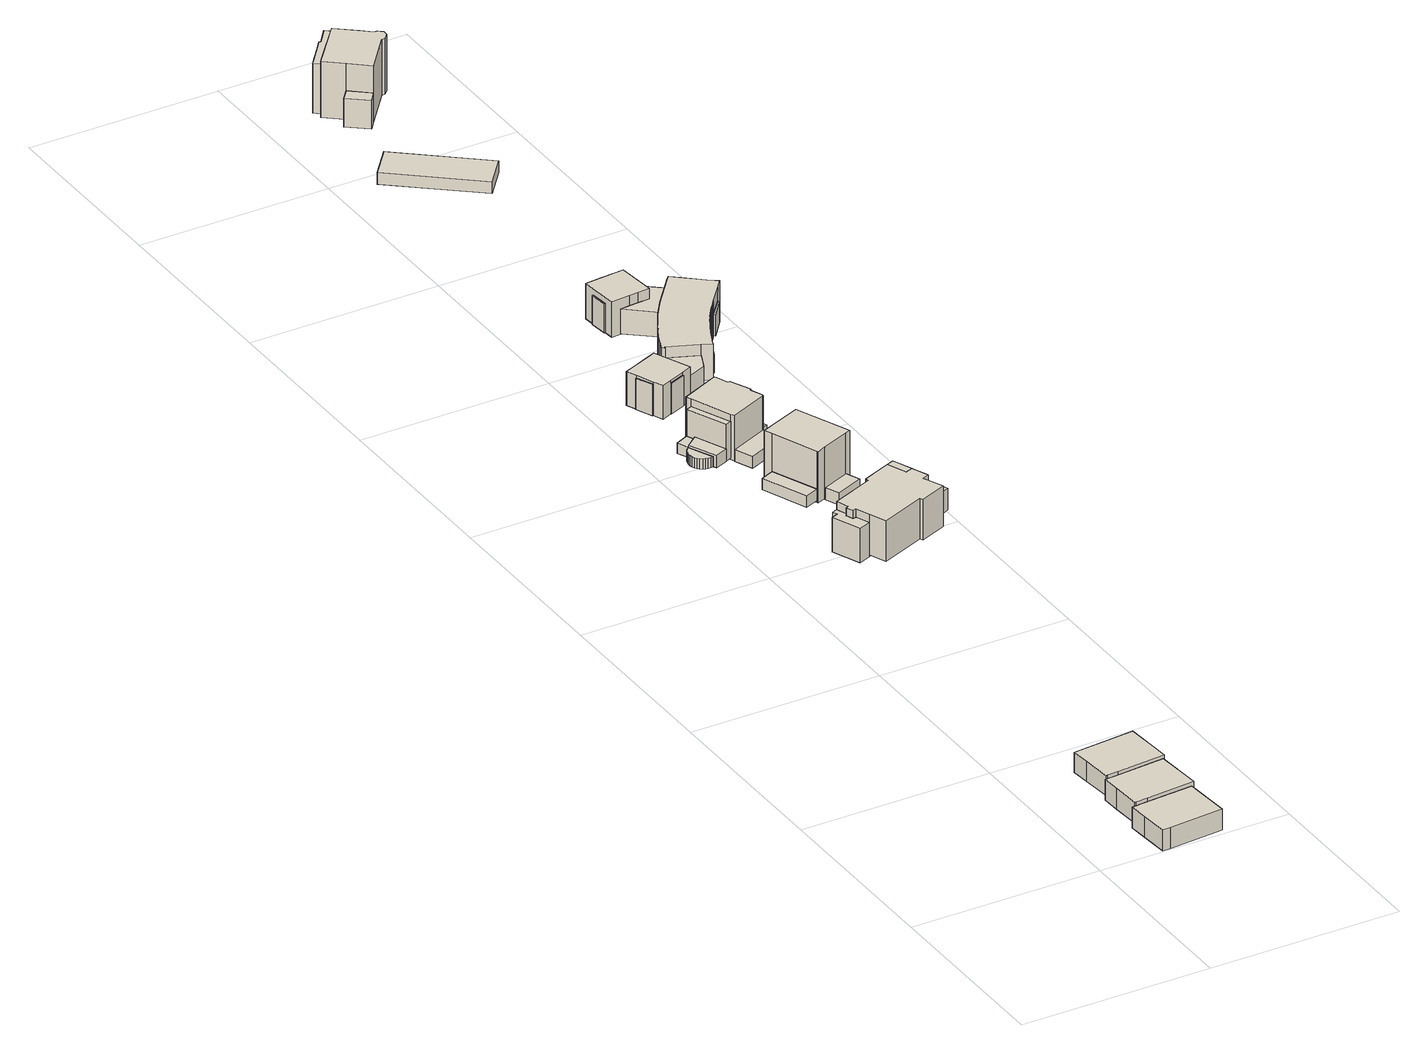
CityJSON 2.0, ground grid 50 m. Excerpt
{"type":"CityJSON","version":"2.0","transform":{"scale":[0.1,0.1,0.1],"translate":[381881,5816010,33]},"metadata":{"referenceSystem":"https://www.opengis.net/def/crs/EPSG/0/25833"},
"CityObjects":{
"building1":{"type":"Building","attributes":{"Gemeindeschluessel":"11000004","BezugspunktDach":"2200","function":"31001_1010","measuredHeight":5.6,"storeysAboveGround":1},"address":[{"country":"Germany","locality":"Berlin","thoroughfareNumber":"71A","thoroughfareName":"Koenigsallee"}],"geometry":[{"type":"Solid","lod":"1","boundaries":[[[[0,1,2,3,4,5,6,7]],[[8,9,10,11,12,13,14,15]],[[8,15,7,6]],[[9,8,6,5]],[[10,9,5,4]],[[11,10,4,3]],[[12,11,3,2]],[[13,12,2,1]],[[14,13,1,0]],[[15,14,0,7]]]]}]},
"building2":{"type":"Building","attributes":{"Gemeindeschluessel":"11000004","BezugspunktDach":"2200","function":"31001_1010","measuredHeight":5.45,"storeysAboveGround":1},"address":[{"country":"Germany","locality":"Berlin","thoroughfareNumber":"71B","thoroughfareName":"Koenigsallee"}],"geometry":[{"type":"Solid","lod":"1","boundaries":[[[[16,17,18,19,20,21,22,23,24]],[[25,26,27,28,29,30,31,32,33]],[[25,33,24,23]],[[26,25,23,22]],[[27,26,22,21]],[[28,27,21,20]],[[29,28,20,19]],[[30,29,19,18]],[[31,30,18,17]],[[32,31,17,16]],[[33,32,16,24]]]]}]},
"building3":{"type":"Building","attributes":{"Gemeindeschluessel":"11000004","BezugspunktDach":"2200","function":"31001_1010","measuredHeight":5.32,"storeysAboveGround":1},"address":[{"country":"Germany","locality":"Berlin","thoroughfareNumber":"71C","thoroughfareName":"Koenigsallee"}],"geometry":[{"type":"Solid","lod":"1","boundaries":[[[[34,35,36,37,38,39,40]],[[41,42,43,44,45,46,47]],[[41,47,40,39]],[[42,41,39,38]],[[43,42,38,37]],[[44,43,37,36]],[[45,44,36,35]],[[46,45,35,34]],[[47,46,34,40]]]]}]},
"building4":{"type":"Building","attributes":{"Gemeindeschluessel":"11000004","function":"31001_1010"},"address":[{"country":"Germany","locality":"Berlin","thoroughfareNumber":"7","thoroughfareName":"Gustav-Freytag-Straße"}],"children":["building4-1","building4-2","building4-3","building4-4","building4-5","building4-6"]},
"building4-1":{"type":"BuildingPart","attributes":{"BezugspunktDach":"2200","measuredHeight":14.37,"storeysAboveGround":2},"parents":["building4"],"geometry":[{"type":"MultiSurface","lod":"1","boundaries":[[[48,49,50,51,52,53,54,55,56,57,58,59,60]],[[61,62,63,64,65,66,67,68,69,70,71,72,73]],[[61,73,60,59]],[[62,61,59,58]],[[74,75,62,58,57]],[[76,74,77,57,56]],[[78,76,56,55]],[[66,79,78,65,55,54]],[[80,79,54,53]],[[68,67,53,52]],[[69,68,52,51]],[[70,69,51,50]],[[71,70,50,49]],[[72,71,81,82,83,84,49,48]],[[73,72,48,60]],[[63,62,75,74]],[[64,63,77,74,76]],[[85,65,64,76,78]],[[65,78,79,66]],[[67,66,79,80]],[[84,83,82,81]]]}]},
"building4-2":{"type":"BuildingPart","attributes":{"BezugspunktDach":"2200","measuredHeight":3.98,"storeysAboveGround":2},"parents":["building4"],"geometry":[{"type":"MultiSurface","lod":"1","boundaries":[[[86,87,88,89]],[[90,91,92,93]],[[90,93,89,88],[94,90,95,96]],[[92,91,87,86]],[[97,98,99,100,92,86,89]],[[95,90,94,96]],[[91,90,88,87]],[[93,100,99,98,97]]]}]},
"building4-3":{"type":"BuildingPart","attributes":{"BezugspunktDach":"2200","measuredHeight":9.73,"storeysAboveGround":2},"parents":["building4"],"geometry":[{"type":"MultiSurface","lod":"1","boundaries":[[[101,84,83,102]],[[82,81,91,103]],[[82,103,102,83]],[[91,81,84,101]],[[103,104,95,88,87,101,102]],[[82,105,83,84,81]],[[91,87,88,90]],[[90,95,104,103]]]}]},
"building4-4":{"type":"BuildingPart","attributes":{"BezugspunktDach":"2200","measuredHeight":3.08,"storeysAboveGround":2},"parents":["building4"],"geometry":[{"type":"MultiSurface","lod":"1","boundaries":[[[74,76,78,79,80,106,107,108,109,110,111,75]],[[112,113,114,115,116,117,67,66,65,64,63,62]],[[112,62,75,111]],[[113,112,111,110]],[[114,113,110,109]],[[115,114,109,108]],[[116,115,108,107]],[[117,116,107,106]],[[67,117,106,80]],[[66,67,118,67,66,79]],[[64,65,64,76]],[[64,76,64,63]],[[62,63,62,75]],[[80,79,66,67,118]],[[65,66,119,79,78]],[[78,76,64,65]],[[63,64,76,74]],[[120,74,75,62,63]]]}]},
"building4-5":{"type":"BuildingPart","attributes":{"BezugspunktDach":"2200","measuredHeight":2.77,"storeysAboveGround":2},"parents":["building4"],"geometry":[{"type":"Solid","lod":"1","boundaries":[[[[96,95,104,121]],[[103,90,94,122]],[[103,122,121,104]],[[90,103,90,95]],[[122,94,96,121]],[[104,95,90,103]],[[94,90,95,96]]]]}]},
"building4-6":{"type":"BuildingPart","attributes":{"BezugspunktDach":"2200","measuredHeight":2.77,"storeysAboveGround":2},"parents":["building4"],"geometry":[{"type":"Solid","lod":"1","boundaries":[[[[123,124,125,126,127,128,129,130,131,98,97,132,133,134,135,136]],[[137,138,139,140,93,99,141,142,143,144,145,146,147,148,149,150]],[[137,150,136,135]],[[138,137,135,134]],[[139,138,134,133]],[[140,139,133,132]],[[93,140,132,97]],[[141,99,98,131]],[[142,141,131,130]],[[143,142,130,129]],[[144,143,129,128]],[[145,144,128,127]],[[146,145,127,126]],[[147,146,126,125]],[[148,147,125,124]],[[149,148,124,123]],[[150,149,123,136]],[[99,93,97,98]]]]}]},
"building5":{"type":"Building","attributes":{"Gemeindeschluessel":"11000004","function":"31001_1010"},"address":[{"country":"Germany","locality":"Berlin","thoroughfareNumber":"9","thoroughfareName":"Gustav-Freytag-Straße"}],"children":["building5-1","building5-2"]},
"building5-1":{"type":"BuildingPart","attributes":{"BezugspunktDach":"2200","measuredHeight":16.38,"storeysAboveGround":4},"parents":["building5"],"geometry":[{"type":"Solid","lod":"1","boundaries":[[[[151,152,153,154,155,156,157,158]],[[159,160,161,162,163,164,165,166]],[[159,166,158,157]],[[160,159,157,156]],[[161,160,156,155]],[[162,161,155,154]],[[163,162,154,153]],[[164,163,153,152]],[[165,164,152,151],[167,168,169,170]],[[166,165,151,158]],[[169,168,167,170]]]]}]},
"building5-2":{"type":"BuildingPart","attributes":{"BezugspunktDach":"2200","measuredHeight":2.99,"storeysAboveGround":4},"parents":["building5"],"geometry":[{"type":"MultiSurface","lod":"1","boundaries":[[[171,170,169,172]],[[168,167,173,174]],[[168,174,172,169]],[[173,167,170,171]],[[174,173,171,172]],[[167,168,175,169,170]]]}]},
"building6":{"type":"Building","attributes":{"Gemeindeschluessel":"11000004","BezugspunktDach":"2200","function":"31001_2463","measuredHeight":3.25,"storeysAboveGround":1},"address":[{"country":"Germany","locality":"Berlin","thoroughfareNumber":"7 (1)","thoroughfareName":"Gustav-Freytag-Straße"}],"geometry":[{"type":"Solid","lod":"1","boundaries":[[[[176,177,178,179]],[[180,181,182,183]],[[180,183,179,178]],[[181,180,178,177]],[[182,181,177,176]],[[183,182,176,179]]]]}]},
"building7":{"type":"Building","attributes":{"Gemeindeschluessel":"11000004","function":"31001_1010"},"address":[{"country":"Germany","locality":"Berlin","thoroughfareNumber":"11","thoroughfareName":"Gustav-Freytag-Straße"}],"children":["building7-1","building7-2","building7-3","building7-4"]},
"building7-1":{"type":"BuildingPart","attributes":{"BezugspunktDach":"2200","measuredHeight":10.84,"storeysAboveGround":2},"parents":["building7"],"geometry":[{"type":"MultiSurface","lod":"1","boundaries":[[[184,185,186,187,188,189,190,191,192,193,194,195,196,197,198,199,200,201,202]],[[203,204,205,206,207,208,209,210,211,212,213,214,215,216,217,218,219,220,221]],[[203,221,202,201]],[[204,203,201,200]],[[205,204,200,199]],[[206,205,222,223,198]],[[207,206,223,224,197]],[[208,207,197,196]],[[209,208,196,195]],[[210,209,195,194]],[[225,226,194,193]],[[211,210,227,228,229,230]],[[231,225,193,192]],[[212,211,229,232]],[[213,212,192,191]],[[214,213,191,190]],[[215,214,190,189]],[[233,216,215,189,188]],[[234,233,216,188,187]],[[235,234,187,186]],[[219,236,235,186,185]],[[237,238,236,185,184]],[[239,238,184,202]],[[199,198,223,222]],[[198,197,224,223]],[[230,229,228,227,226,225]],[[232,229,225,231]],[[216,217,240,241,233]],[[242,218,217,234,235]],[[218,235,236,219]],[[220,219,243,236,238,237]],[[221,220,238,239]]]}]},
"building7-2":{"type":"BuildingPart","attributes":{"BezugspunktDach":"2200","measuredHeight":9.12,"storeysAboveGround":2},"parents":["building7"],"geometry":[{"type":"MultiSurface","lod":"1","boundaries":[[[244,233,234,235,236,238,239,245,246,247]],[[248,249,250,251,252,253,240,241,254,255]],[[248,255,247,246]],[[249,248,246,245]],[[250,249,245,239]],[[251,250,239,221,220,238]],[[252,251,220,219,236]],[[253,252,219,218]],[[240,253,218,217]],[[241,240,217,216,233]],[[254,241,233,244]],[[255,254,244,247]],[[238,220,221,239]],[[238,236,219,220]],[[218,219,236,235]],[[217,218,235,234]],[[256,234,233,216,217]]]}]},
"building7-3":{"type":"BuildingPart","attributes":{"BezugspunktDach":"2200","measuredHeight":7.01,"storeysAboveGround":2},"parents":["building7"],"geometry":[{"type":"MultiSurface","lod":"1","boundaries":[[[198,197,257,199]],[[258,224,223,222]],[[258,222,199,257]],[[224,258,257,197]],[[223,224,197,198,259]],[[222,223,198,199]]]}]},
"building7-4":{"type":"BuildingPart","attributes":{"BezugspunktDach":"2200","measuredHeight":5.77,"storeysAboveGround":2},"parents":["building7"],"geometry":[{"type":"MultiSurface","lod":"1","boundaries":[[[231,260,226,225]],[[228,261,232,229]],[[261,228,226,260]],[[232,261,260,231]],[[228,229,262,225,226]],[[229,232,263,231,225]]]}]},
"building8":{"type":"Building","attributes":{"Gemeindeschluessel":"11000004","BezugspunktDach":"2200","function":"31001_2463","measuredHeight":3.14,"storeysAboveGround":1},"address":[{"country":"Germany","locality":"Berlin","thoroughfareNumber":"9 (1)","thoroughfareName":"Gustav-Freytag-Straße"}],"geometry":[{"type":"Solid","lod":"1","boundaries":[[[[264,265,266,267]],[[268,269,270,271]],[[268,271,267,266]],[[269,268,266,265]],[[270,269,265,264]],[[271,270,264,267]]]]}]},
"building9":{"type":"Building","attributes":{"Gemeindeschluessel":"11000004","function":"31001_1010"},"address":[{"country":"Germany","locality":"Berlin","thoroughfareNumber":"33","thoroughfareName":"Gottfried-von-Cramm-Weg"},{"country":"Germany","locality":"Berlin","thoroughfareNumber":"5, 5A","thoroughfareName":"Gustav-Freytag-Straße"}],"children":["building9-1","building9-2","building9-3","building9-4","building9-5","building9-6","building9-7","building9-8","building9-9","building9-10","building9-11","building9-12","building9-13"]},
"building9-1":{"type":"BuildingPart","attributes":{"BezugspunktDach":"2200","measuredHeight":9.76,"storeysAboveGround":3},"parents":["building9"],"geometry":[{"type":"MultiSurface","lod":"1","boundaries":[[[272,273,274,275,276,277,278,279,280,281,282,283]],[[284,285,286,287,288,289,290,291,292,293,294,295]],[[284,295,283,282]],[[285,284,282,281],[296,297,298,299]],[[286,285,281,280]],[[300,287,286,280,279]],[[288,301,300,287,279,278]],[[289,288,278,277]],[[290,289,277,276]],[[291,290,276,275],[302,303,304,305]],[[292,291,275,274]],[[306,307,293,292,274,273]],[[308,306,273,272]],[[294,293,307,309]],[[295,294,272,283]],[[298,297,296,299]],[[287,288,310,311,300]],[[304,303,302,305]]]}]},
"building9-2":{"type":"BuildingPart","attributes":{"BezugspunktDach":"2200","measuredHeight":6.61,"storeysAboveGround":3},"parents":["building9"],"geometry":[{"type":"MultiSurface","lod":"1","boundaries":[[[312,313,314,315,316,317]],[[318,319,320,321,322,323]],[[321,320,314,313]],[[323,322,312,317]],[[324,325,316,318]],[[323,317,325,324]],[[318,316,315,319]],[[320,319,326,315,314]],[[321,313,312,322]]]}]},
"building9-3":{"type":"BuildingPart","attributes":{"BezugspunktDach":"2200","measuredHeight":7.61,"storeysAboveGround":3},"parents":["building9"],"geometry":[{"type":"Solid","lod":"1","boundaries":[[[[327,328,329,330]],[[331,332,333,334]],[[331,334,330,329]],[[333,332,328,327]],[[334,333,327,330]],[[332,331,329,328]]]]}]},
"building9-4":{"type":"BuildingPart","attributes":{"BezugspunktDach":"2200","measuredHeight":4.9,"storeysAboveGround":3},"parents":["building9"],"geometry":[{"type":"MultiSurface","lod":"1","boundaries":[[[335,336,337,338,339,340,341,342,343,344]],[[345,346,347,348,349,350,351,352,353,354]],[[349,348,340,339]],[[350,349,339,338]],[[351,350,338,337]],[[352,351,337,336]],[[353,352,336,335]],[[354,353,335,344]],[[345,354,344,343]],[[346,345,343,342]],[[346,342,341,347]],[[347,355,341,340,348]]]}]},
"building9-5":{"type":"BuildingPart","attributes":{"BezugspunktDach":"2200","measuredHeight":6.6,"storeysAboveGround":3},"parents":["building9"],"geometry":[{"type":"Solid","lod":"1","boundaries":[[[[301,356,357,358,359,300]],[[360,361,362,363,310,311]],[[360,311,300,359]],[[363,362,357,356]],[[310,363,356,301]],[[361,360,359,358]],[[362,361,358,357]],[[311,310,301,300]]]]}]},
"building9-6":{"type":"BuildingPart","attributes":{"BezugspunktDach":"2200","measuredHeight":8.3,"storeysAboveGround":3},"parents":["building9"],"geometry":[{"type":"MultiSurface","lod":"1","boundaries":[[[364,306,308,365]],[[309,307,366,367]],[[309,367,365,308]],[[366,307,306,364]],[[367,366,364,365]],[[307,309,368,308,306]]]}]},
"building9-7":{"type":"BuildingPart","attributes":{"BezugspunktDach":"2200","measuredHeight":8.14,"storeysAboveGround":3},"parents":["building9"],"geometry":[{"type":"MultiSurface","lod":"1","boundaries":[[[369,370,305,304]],[[302,371,372,303]],[[371,302,305,370]],[[372,371,370,369]],[[303,372,369,304]],[[303,373,304,305,302]]]}]},
"building9-8":{"type":"BuildingPart","attributes":{"BezugspunktDach":"2200","measuredHeight":7.1,"storeysAboveGround":3},"parents":["building9"],"geometry":[{"type":"Solid","lod":"1","boundaries":[[[[299,298,374,375]],[[376,297,296,377]],[[376,377,375,374]],[[297,376,374,298]],[[377,296,299,375]],[[296,297,298,299]]]]}]},
"building9-9":{"type":"BuildingPart","attributes":{"BezugspunktDach":"2200","measuredHeight":3,"storeysAboveGround":3},"parents":["building9"],"geometry":[{"type":"MultiSurface","lod":"1","boundaries":[[[378,379,380,381]],[[382,383,384,385]],[[382,385,381,380]],[[383,382,380,379]],[[384,383,379,378]],[[386,385,384,378,381]]]}]},
"building9-10":{"type":"BuildingPart","attributes":{"BezugspunktDach":"2200","measuredHeight":5.58,"storeysAboveGround":3},"parents":["building9"],"geometry":[{"type":"Solid","lod":"1","boundaries":[[[[387,388,389,390]],[[391,392,393,394]],[[392,391,389,388]],[[393,392,388,387]],[[394,393,387,390]],[[394,390,389,391]]]]}]},
"building9-11":{"type":"BuildingPart","attributes":{"BezugspunktDach":"2200","measuredHeight":3,"storeysAboveGround":3},"parents":["building9"],"geometry":[{"type":"MultiSurface","lod":"1","boundaries":[[[395,396,397,398]],[[399,400,401,402]],[[399,402,398,397]],[[400,399,397,396]],[[402,401,395,398]],[[401,403,404,395]],[[400,396,404,403]]]}]},
"building9-12":{"type":"BuildingPart","attributes":{"BezugspunktDach":"2200","measuredHeight":9.65,"storeysAboveGround":3},"parents":["building9"],"geometry":[{"type":"MultiSurface","lod":"1","boundaries":[[[405,406,407,408,409,410,411,412,413,414,415,416,417,418,419,420,421,422,423,424,425,426,427,428,429,430,431,432,433,434,435,436,437,438,439]],[[440,441,442,443,444,445,446,447,448,449,450,451,452,453,454,455,456,457,458,459,460,461,462,463,464,465,466,467,468,469,470,471,472,473,474]],[[440,474,439,438]],[[441,440,438,437]],[[442,441,437,436]],[[443,442,436,435]],[[444,443,435,434]],[[445,444,434,433]],[[446,445,433,432]],[[447,446,432,431]],[[448,447,431,430],[322,321,313,312]],[[449,448,430,429]],[[450,449,429,428]],[[378,381,385,384,475,451,450,428,427]],[[452,451,427,426]],[[453,452,426,425]],[[390,389,476,425,424]],[[454,453,391,394,390]],[[455,454,424,423]],[[456,455,423,422]],[[457,456,422,421]],[[458,457,421,420]],[[459,458,420,419]],[[460,459,419,418]],[[461,460,418,417]],[[462,461,417,416]],[[463,462,416,415]],[[464,463,348,347,341,340,477,415,414]],[[346,342,341,347,346,465,464,414,413]],[[343,342,346,345,466,465,413,412]],[[467,466,345,354,344,343,412,411]],[[468,467,411,410]],[[469,468,410,409]],[[470,469,409,408]],[[471,470,408,407]],[[472,471,478,362,361,358,357,407,406]],[[359,358,361,360,473,472,406,405]],[[474,473,405,439]],[[313,321,322,312]],[[475,384,385,381,378]],[[394,391,476,389,390]],[[477,340,341,347,348]],[[347,341,342,346]],[[345,346,342,343]],[[343,344,354,345]],[[357,358,361,362,478]],[[360,361,358,359]]]}]},
"building9-13":{"type":"BuildingPart","attributes":{"BezugspunktDach":"2200","measuredHeight":10.22,"storeysAboveGround":3},"parents":["building9"],"geometry":[{"type":"MultiSurface","lod":"1","boundaries":[[[479,480,481,482,483,484,485,486]],[[487,488,489,490,491,492,493,494]],[[404,395,401,403,487,494,486,485]],[[488,487,485,484],[400,396,404,403]],[[489,488,484,483]],[[315,314,320,319,490,489,483,482]],[[316,315,495,482,481]],[[491,490,319,318,496]],[[325,316,481,480]],[[492,491,318,324]],[[493,492,324,323,317,325,480,479]],[[494,331,493,479,486],[329,328,332,331]],[[404,396,400,403]],[[319,320,314,315]],[[496,318,319,495,315,316]],[[324,318,316,325]],[[325,317,323,324]],[[329,331,332,328]]]}]},
"building10":{"type":"Building","attributes":{"Gemeindeschluessel":"11000004","BezugspunktDach":"2200","function":"31001_2000","measuredHeight":3.1,"storeysAboveGround":1},"address":[{"country":"Germany","locality":"Berlin","thoroughfareNumber":"36","thoroughfareName":"Gottfried-von-Cramm-Weg"}],"geometry":[{"type":"Solid","lod":"1","boundaries":[[[[497,498,499,500]],[[501,502,503,504]],[[501,504,500,499]],[[502,501,499,498]],[[503,502,498,497]],[[504,503,497,500]]]]}]},
"building11":{"type":"Building","attributes":{"Gemeindeschluessel":"11000004","function":"31001_1010"},"address":[{"country":"Germany","locality":"Berlin","thoroughfareNumber":"20","thoroughfareName":"Douglasstraße"}],"children":["building11-1","building11-2","building11-3","building11-4","building11-5","building11-6"]},
"building11-1":{"type":"BuildingPart","attributes":{"BezugspunktDach":"2200","measuredHeight":19.43,"storeysAboveGround":3},"parents":["building11"],"geometry":[{"type":"MultiSurface","lod":"1","boundaries":[[[505,506,507,508,509,510,511,512,513,514,515,516,517]],[[518,519,520,521,522,523,524,525,526,527,528,529,530]],[[518,530,517,516]],[[531,532,533,519,518,516,515],[533,532,534,518]],[[535,536,537,515,514]],[[538,539,514,513]],[[521,520,540,541]],[[542,538,541,543,522,521,513,512]],[[523,522,512,511]],[[524,523,511,510]],[[525,524,510,509]],[[526,525,509,508]],[[527,526,508,507]],[[528,527,507,506]],[[544,545,546,547,529,528,506,505]],[[530,529,505,517]],[[519,533,532,531]],[[532,533,518,534]],[[520,519,537,536,535]],[[541,540,535,539,538]],[[543,541,538,542]],[[547,546,545,544]]]}]},
"building11-2":{"type":"BuildingPart","attributes":{"BezugspunktDach":"2200","measuredHeight":11.39,"storeysAboveGround":3},"parents":["building11"],"geometry":[{"type":"MultiSurface","lod":"1","boundaries":[[[536,548,549,550,551,552,537]],[[553,554,555,556,557,520,519]],[[554,553,552,551]],[[555,554,551,550]],[[558,559,560,561,550,549]],[[556,555,562,563]],[[557,556,549,548]],[[520,557,564,565,540,539,566,548,536]],[[567,553,568,519,537,552]],[[563,562,561,560,559,558]],[[566,539,540,565,564]],[[519,520,536,537,569]]]}]},
"building11-3":{"type":"BuildingPart","attributes":{"BezugspunktDach":"2200","measuredHeight":15.96,"storeysAboveGround":3},"parents":["building11"],"geometry":[{"type":"MultiSurface","lod":"1","boundaries":[[[534,532,570,571,572,573,574,575,576]],[[577,578,579,580,581,553,533,518,582]],[[577,582,576,575]],[[578,577,575,574]],[[579,578,574,573]],[[580,579,573,572]],[[581,580,572,571]],[[553,581,571,570]],[[519,537,552,570,531,519,583]],[[582,518,534,576]],[[533,583,519,531,532]],[[553,552,537,519]],[[518,533,584,532,534]]]}]},
"building11-4":{"type":"BuildingPart","attributes":{"BezugspunktDach":"2200","measuredHeight":7.63,"storeysAboveGround":3},"parents":["building11"],"geometry":[{"type":"MultiSurface","lod":"1","boundaries":[[[585,545,544,586]],[[547,546,587,588]],[[547,588,586,544]],[[587,546,545,585]],[[588,587,585,586]],[[589,546,547,590,544,545]]]}]},
"building11-5":{"type":"BuildingPart","attributes":{"BezugspunktDach":"2200","measuredHeight":9.7,"storeysAboveGround":3},"parents":["building11"],"geometry":[{"type":"MultiSurface","lod":"1","boundaries":[[[538,542,591,566,539]],[[565,592,543,541,540]],[[592,565,566,591]],[[543,592,591,542]],[[535,540,539]],[[565,540,539,566]],[[593,541,543,542,538]],[[536,537,519,520,535]],[[541,538,539,540]]]}]},
"building11-6":{"type":"BuildingPart","attributes":{"BezugspunktDach":"2200","measuredHeight":8.26,"storeysAboveGround":3},"parents":["building11"],"geometry":[{"type":"MultiSurface","lod":"1","boundaries":[[[559,594,595,560]],[[596,597,563,562]],[[596,562,560,595]],[[597,596,595,594]],[[563,597,594,559]],[[562,563,598,559,560]]]}]}
},
"vertices":[
[163,77,57],[168,3,57],[189,4,57],[332,15,57],[323,138,57],[179,128,57],[175,127,57],[159,126,57],[175,127,1],[179,128,1],[323,138,1],[332,15,1],[189,4,1],[168,3,1],[163,77,1],[159,126,1],
[169,215,57],[174,142,57],[178,142,57],[210,144,57],[338,154,57],[328,276,57],[183,264,57],[178,264,57],[167,263,57],[178,264,2],[183,264,2],[328,276,2],[338,154,2],[210,144,2],[178,142,2],[174,142,2],[169,215,2],[167,263,2],
[171,354,56],[178,278,56],[183,278,56],[212,281,56],[340,291,56],[330,418,56],[167,404,56],[330,418,3],[340,291,3],[212,281,3],[183,278,3],[178,278,3],[171,354,3],[167,404,3],
[59,1954,225],[103,1851,225],[108,1841,225],[207,1884,225],[210,1886,225],[208,1891,225],[195,1921,225],[199,1924,225],[174,1978,225],[170,1976,225],[157,2008,225],[154,2013,225],[53,1968,225],[154,2013,104],[157,2008,104],[170,1976,104],[174,1978,104],[199,1924,104],[195,1921,104],[208,1891,104],[210,1886,104],[207,1884,104],[108,1841,104],[103,1851,104],[59,1954,104],[53,1968,104],[170,1976,135],[157,2008,135],[174,1978,135],[170,1976,117],[199,1924,135],[195,1921,135],[208,1891,135],[103,1851,108],[59,1954,108],[59,1954,206],[103,1851,206],[199,1924,107],
[54,1829,141],[87,1844,141],[52,1926,141],[21,1901,141],[52,1926,108],[87,1844,108],[54,1829,108],[21,1901,108],[21,1902,108],[52,1926,135],[21,1902,135],[21,1901,135],[49,1838,135],[49,1838,108],[22,1899,108],
[87,1844,206],[43,1947,206],[43,1947,108],[43,1947,135],[59,1954,157],
[226,1898,135],[211,1932,135],[217,1936,135],[195,1986,135],[188,1984,135],[174,2015,135],[174,2015,104],[188,1984,104],[195,1986,104],[217,1936,104],[211,1932,104],[226,1898,104],[208,1891,127],[195,1921,117],[170,1976,130],
[8,1931,135],[8,1931,108],
[6,1868,135],[7,1861,135],[10,1855,135],[14,1850,135],[18,1845,135],[24,1841,135],[30,1839,135],[36,1837,135],[43,1837,135],[16,1898,135],[12,1893,135],[9,1887,135],[7,1881,135],[6,1874,135],[7,1881,108],[9,1887,108],[12,1893,108],[16,1898,108],[43,1837,108],[36,1837,108],[30,1839,108],[24,1841,108],[18,1845,108],[14,1850,108],[10,1855,108],[7,1861,108],[6,1868,108],[6,1874,108],
[140,1726,227],[189,1607,227],[190,1604,227],[214,1614,227],[286,1644,227],[300,1649,227],[241,1792,227],[131,1747,227],[241,1792,90],[300,1649,90],[286,1644,90],[214,1614,90],[190,1604,90],[189,1607,90],[140,1726,90],[131,1747,90],[189,1607,96],[140,1726,96],[140,1726,126],[189,1607,126],
[153,1592,126],[105,1711,126],[153,1592,96],[105,1711,96],[140,1726,114],
[128,1794,135],[228,1837,135],[207,1884,135],[108,1841,135],[207,1884,103],[228,1837,103],[128,1794,103],[108,1841,103],
[180,1449,165],[173,1446,165],[180,1427,165],[188,1430,165],[203,1393,165],[221,1349,165],[338,1397,165],[343,1389,165],[413,1418,165],[390,1470,165],[408,1478,165],[405,1483,165],[392,1515,165],[390,1521,165],[371,1514,165],[350,1565,165],[275,1534,165],[277,1526,165],[167,1481,165],[277,1526,57],[275,1534,57],[350,1565,57],[371,1514,57],[390,1521,57],[392,1515,57],[405,1483,57],[408,1478,57],[390,1470,57],[413,1418,57],[343,1389,57],[338,1397,57],[221,1349,57],[203,1393,57],[188,1430,57],[180,1427,57],[173,1446,57],[180,1449,57],[167,1481,57],[350,1565,95],[371,1514,95],[390,1521,95],[390,1470,150],[408,1478,150],[408,1478,135],[408,1478,92],[390,1470,92],[390,1470,112],[413,1418,150],[413,1418,92],[203,1393,144],[188,1430,144],[180,1427,144],[173,1446,144],[180,1449,102],[180,1449,144],[167,1481,144],[188,1430,53],[203,1393,53],[180,1427,77],[173,1446,82],
[171,1380,144],[153,1475,144],[158,1462,144],[140,1455,144],[158,1462,53],[153,1475,53],[167,1481,53],[180,1449,53],[173,1446,53],[180,1427,53],[171,1380,53],[140,1455,53],[188,1430,95],
[369,1572,165],[369,1572,95],[371,1514,119],
[429,1425,150],[429,1425,92],[390,1470,121],[413,1418,127],
[230,1576,119],[302,1606,119],[286,1644,119],[214,1614,119],[286,1644,87],[302,1606,87],[230,1576,87],[214,1614,87],
[24,2142,201],[43,2098,201],[54,2073,201],[80,2084,201],[122,2101,201],[149,2113,201],[148,2116,201],[112,2199,201],[108,2208,201],[82,2197,201],[40,2180,201],[13,2169,201],[40,2180,111],[82,2197,111],[108,2208,111],[112,2199,111],[148,2116,111],[149,2113,111],[122,2101,111],[80,2084,111],[54,2073,111],[43,2098,111],[24,2142,111],[13,2169,111],[40,2180,112],[82,2197,112],[82,2197,183],[40,2180,183],[112,2199,175],[148,2116,175],[122,2101,113],[80,2084,113],[80,2084,194],[122,2101,194],[43,2098,195],[43,2098,112],[24,2142,195],[24,2142,112],[148,2116,109],[112,2199,109],
[230,2390,178],[299,2474,178],[233,2528,178],[240,2454,178],[209,2452,178],[160,2448,178],[209,2452,112],[240,2454,112],[233,2528,112],[299,2474,112],[230,2390,112],[160,2448,112],[186,2450,112],[186,2450,178],[240,2454,159],
[131,2472,188],[133,2472,188],[129,2518,188],[126,2518,188],[129,2518,111],[133,2472,111],[131,2472,111],[126,2518,111],
[258,2192,160],[264,2207,160],[271,2221,160],[278,2235,160],[286,2248,160],[281,2251,160],[273,2237,160],[266,2223,160],[259,2209,160],[253,2195,160],[259,2209,111],[266,2223,111],[273,2237,111],[281,2251,111],[286,2248,111],[278,2235,111],[271,2221,111],[264,2207,111],[258,2192,111],[253,2195,111],[273,2237,123],
[198,2136,175],[218,2182,175],[141,2214,175],[140,2211,175],[140,2211,109],[141,2214,109],[218,2182,109],[198,2136,109],
[40,2097,195],[21,2141,195],[40,2097,112],[21,2141,112],[24,2142,165],
[82,2081,194],[123,2098,194],[123,2098,113],[82,2081,113],[80,2084,162],
[81,2200,183],[38,2183,183],[81,2200,112],[38,2183,112],
[373,2424,142],[376,2428,142],[330,2464,142],[328,2461,142],[330,2464,112],[376,2428,112],[373,2424,112],[328,2461,112],[328,2461,137],
[343,2331,168],[382,2380,168],[379,2382,168],[339,2334,168],[379,2382,112],[382,2380,112],[343,2331,112],[339,2334,112],
[156,2550,142],[203,2554,142],[203,2557,142],[155,2553,142],[203,2557,112],[203,2554,112],[156,2550,112],[155,2553,112],[171,2551,112],[171,2551,142],
[140,2211,204],[141,2214,204],[218,2182,204],[243,2170,204],[246,2179,204],[249,2187,204],[253,2195,204],[259,2209,204],[266,2223,204],[273,2237,204],[281,2251,204],[286,2260,204],[292,2269,204],[297,2278,204],[305,2290,204],[313,2301,204],[321,2312,204],[327,2319,204],[333,2326,204],[339,2334,204],[379,2382,204],[397,2405,204],[373,2424,204],[328,2461,204],[305,2481,204],[299,2474,204],[230,2390,204],[215,2369,204],[201,2349,204],[188,2327,204],[175,2305,204],[163,2283,204],[152,2260,204],[142,2237,204],[132,2214,204],[142,2237,108],[152,2260,108],[163,2283,108],[175,2305,108],[188,2327,108],[201,2349,108],[215,2369,108],[230,2390,108],[299,2474,108],[305,2481,108],[328,2461,108],[373,2424,108],[397,2405,108],[379,2382,108],[339,2334,108],[333,2326,108],[327,2319,108],[321,2312,108],[313,2301,108],[305,2290,108],[297,2278,108],[292,2269,108],[286,2260,108],[281,2251,108],[273,2237,108],[266,2223,108],[259,2209,108],[253,2195,108],[249,2187,108],[246,2179,108],[243,2170,108],[218,2182,108],[141,2214,108],[140,2211,108],[132,2214,108],[373,2424,115],[379,2382,140],[281,2251,148],[218,2182,159],
[136,2446,205],[186,2450,205],[209,2452,205],[240,2454,205],[230,2556,205],[203,2554,205],[171,2551,205],[126,2547,205],[171,2551,111],[203,2554,111],[230,2556,111],[240,2454,111],[209,2452,111],[186,2450,111],[136,2446,111],[126,2547,111],[240,2454,161],[209,2452,161],
[246,3177,112],[306,3250,112],[100,3418,112],[40,3345,112],[100,3418,81],[306,3250,81],[246,3177,81],[40,3345,81],
[107,3601,249],[157,3561,249],[231,3653,249],[241,3653,249],[252,3665,249],[253,3677,249],[253,3680,249],[241,3690,249],[233,3691,249],[208,3712,249],[157,3753,249],[71,3651,249],[61,3638,249],[71,3651,100],[157,3753,100],[208,3712,100],[233,3691,100],[241,3690,100],[253,3680,100],[253,3677,100],[252,3665,100],[241,3653,100],[231,3653,100],[157,3561,100],[107,3601,100],[61,3638,100],[157,3753,233],[118,3708,233],[118,3708,100],[71,3651,233],[208,3712,162],[208,3712,214],[157,3753,214],[233,3691,199],[208,3712,199],[208,3712,102],[233,3691,102],[241,3690,199],[241,3690,102],[107,3601,177],[157,3561,177],[157,3561,101],[107,3601,101],
[223,3731,214],[214,3739,214],[181,3767,214],[173,3773,214],[166,3764,214],[166,3764,100],[173,3773,100],[181,3767,100],[214,3739,100],[223,3731,100],[214,3739,138],[214,3739,185],[181,3767,185],[181,3767,161],[181,3767,102],[214,3739,102],[223,3731,155],[223,3731,102],[223,3731,199],[166,3764,211],[163,3761,100],[157,3753,181],
[166,3764,233],[151,3777,233],[119,3736,233],[115,3739,233],[102,3722,233],[61,3671,233],[55,3664,233],[61,3671,100],[102,3722,100],[115,3739,100],[119,3736,100],[151,3777,100],[55,3664,100],[122,3711,100],[118,3708,157],
[135,3534,177],[85,3574,177],[135,3534,101],[85,3574,101],[157,3561,138],[107,3601,162],
[254,3705,199],[254,3705,102],[233,3691,132],
[221,3747,185],[188,3775,185],[188,3775,102],[221,3747,102],[214,3739,156]
]}
